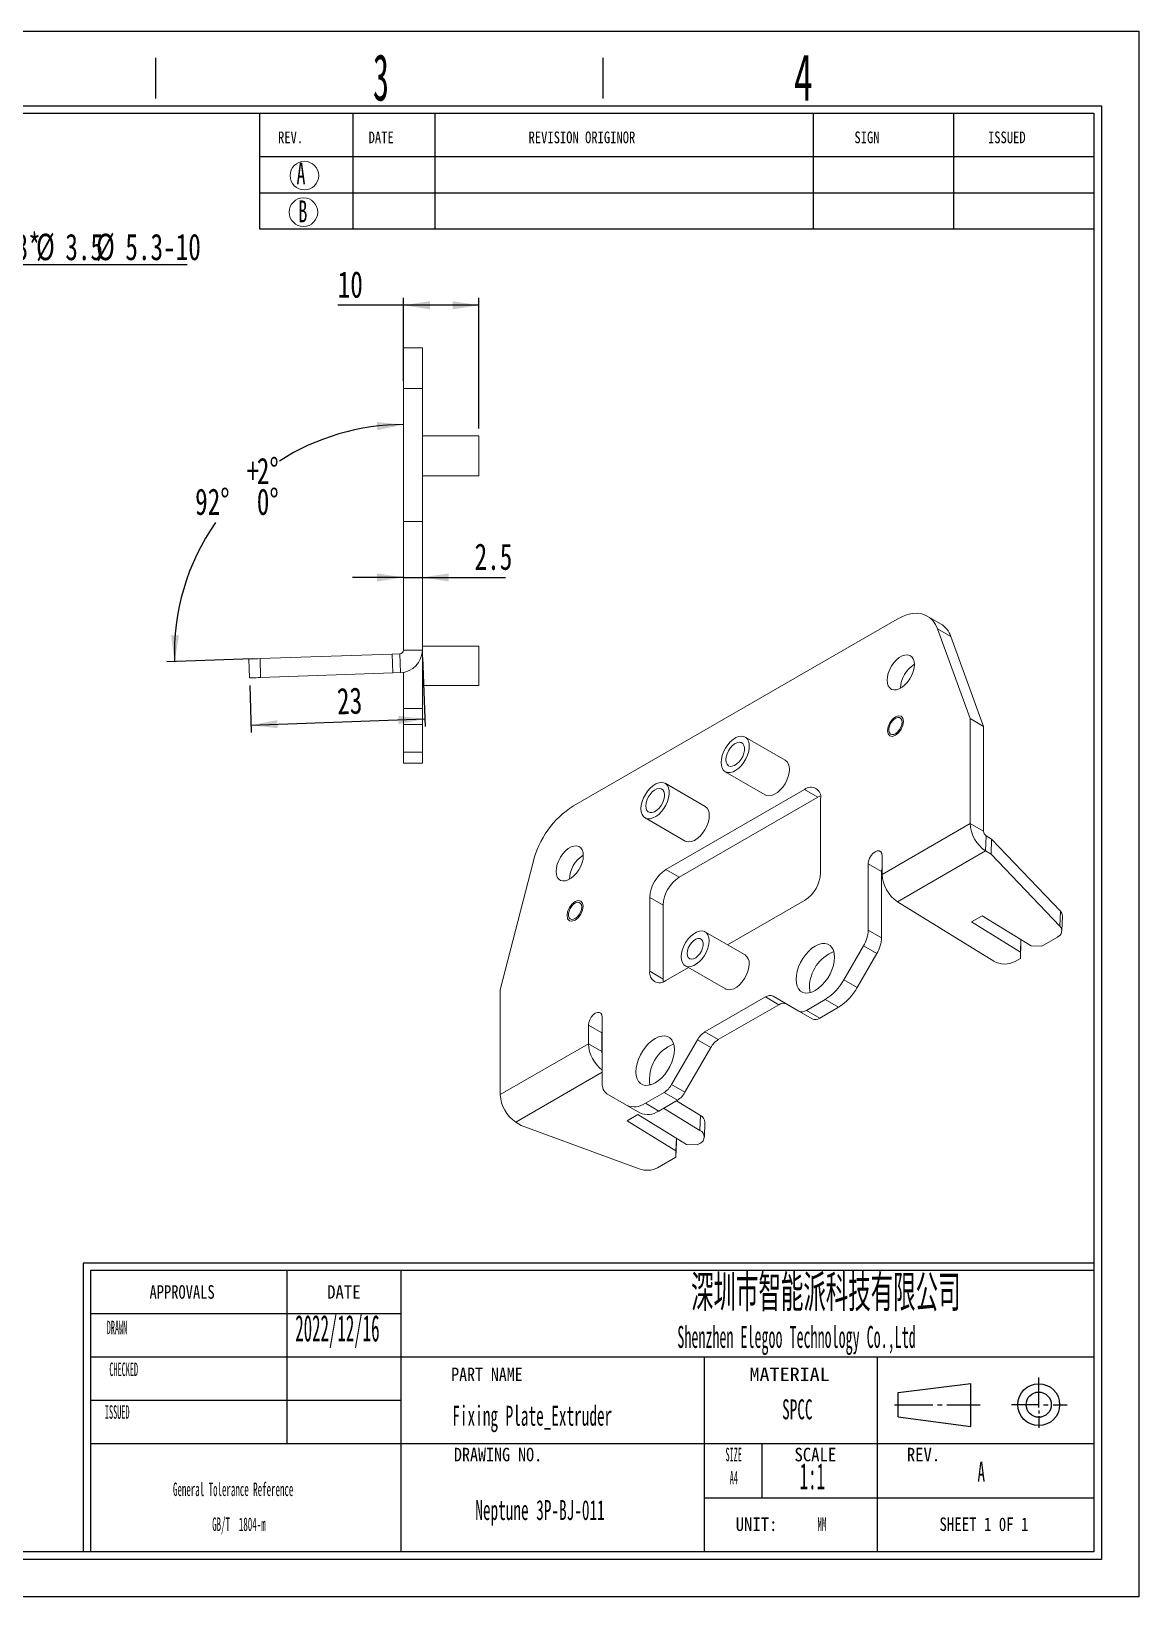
# Model space of a CAD drawing. Header units: millimetres. Extents: x 2 to 295, y 1 to 209.
# Drawn here: x 148.5 to 295.1, y 1.3 to 208.7 of the extents above; entities that cross this region are included whole.
import ezdxf

# ---------------------------------------------------------------- set-up
doc = ezdxf.new("R2010")
doc.units = ezdxf.units.MM
doc.layers.add('DIM', color=5, linetype='Continuous')
doc.layers.add('SLD-0', color=179, linetype='Continuous')
doc.styles.add('SLDTEXTSTYLE0', font='TXT', dxfattribs={"width": 0.56})
doc.styles.add('SLDTEXTSTYLE1', font='TXT', dxfattribs={"width": 0.469})
doc.styles.add('SLDTEXTSTYLE10', font='TXT', dxfattribs={"width": 1.089})
doc.styles.add('SLDTEXTSTYLE11', font='TXT', dxfattribs={"width": 0.56, "bigfont": 'bigfont'})
doc.styles.add('SLDTEXTSTYLE12', font='TXT', dxfattribs={"width": 0.805625})
doc.styles.add('SLDTEXTSTYLE13', font='TXT', dxfattribs={"width": 0.7})
doc.styles.add('SLDTEXTSTYLE2', font='TXT', dxfattribs={"width": 0.484})
doc.styles.add('SLDTEXTSTYLE3', font='TXT', dxfattribs={"width": 0.40535})
doc.styles.add('SLDTEXTSTYLE4', font='TXT', dxfattribs={"width": 0.6})
doc.styles.add('SLDTEXTSTYLE5', font='TXT', dxfattribs={"width": 0.5025})
doc.styles.add('SLDTEXTSTYLE6', font='TXT', dxfattribs={"width": 0.9075})
doc.styles.add('SLDTEXTSTYLE7', font='TXT', dxfattribs={"width": 0.870455})
doc.styles.add('SLDTEXTSTYLE8', font='TXT', dxfattribs={"width": 0.7865})
doc.styles.add('SLDTEXTSTYLE9', font='TXT', dxfattribs={"width": 0.862222})
doc.dimstyles.new('SLDDIMSTYLE0', dxfattribs={"dimtxt": 3.5, "dimasz": 3.5, "dimexe": 0, "dimexo": 0.0625, "dimgap": 0.875, "dimtad": 2, "dimrnd": 1e-09, "dimzin": 12, "dimdsep": 46, "dimtxsty": 'SLDTEXTSTYLE1', "dimsah": 1, "dimcen": 0.09, "dimadec": 0, "dimazin": 3, "dimtfac": 1, "dimtofl": 0, "dimtmove": 0, "dimatfit": 3, "dimfxl": 0, "dimfrac": 2, "dimtolj": 1, "dimtzin": 12, "dimarcsym": 0})
doc.dimstyles.new('SLDDIMSTYLE1', dxfattribs={"dimtxt": 3.5, "dimasz": 3.5, "dimexe": 0, "dimexo": 0.0625, "dimgap": 0.875, "dimtad": 2, "dimrnd": 1e-09, "dimzin": 12, "dimdsep": 46, "dimtxsty": 'SLDTEXTSTYLE1', "dimsah": 1, "dimcen": 0.09, "dimadec": 0, "dimazin": 3, "dimtfac": 1, "dimtmove": 0, "dimatfit": 0, "dimfxl": 0, "dimfrac": 2, "dimtolj": 1, "dimtzin": 12, "dimarcsym": 0})
doc.dimstyles.new('SLDDIMSTYLE2', dxfattribs={"dimtxt": 3.5, "dimasz": 3.5, "dimexe": 0, "dimexo": 0.0625, "dimgap": 0.875, "dimtad": 0, "dimtih": 1, "dimtoh": 1, "dimrnd": 1e-09, "dimzin": 12, "dimdsep": 46, "dimtxsty": 'SLDTEXTSTYLE1', "dimsah": 1, "dimcen": 0, "dimadec": 0, "dimazin": 3, "dimtfac": 1, "dimtmove": 0, "dimatfit": 3, "dimfxl": 0, "dimfrac": 2, "dimtolj": 1, "dimtzin": 12, "dimarcsym": 0})
doc.dimstyles.new('SLDDIMSTYLE5', dxfattribs={"dimtxt": 3.5, "dimasz": 3.5, "dimexe": 0, "dimexo": 0.0625, "dimgap": 0.875, "dimtad": 0, "dimtih": 1, "dimtoh": 1, "dimdec": 4, "dimzin": 12, "dimdsep": 46, "dimtxsty": 'SLDTEXTSTYLE1', "dimsah": 1, "dimcen": 0.09, "dimadec": 1, "dimazin": 3, "dimtol": 1, "dimtp": 2, "dimtfac": 1, "dimtdec": 1, "dimtofl": 0, "dimtmove": 0, "dimatfit": 3, "dimfxl": 0, "dimfrac": 2, "dimtolj": 1, "dimarcsym": 0})

# ---------------------------------------------------------------- blocks, each defined once
blk = doc.blocks.new('SW_NOTE_1')
at = {"layer": 'SLD-0', "color": 0, "char_height": 1.7927, "attachment_point": 2, "style": 'SLDTEXTSTYLE2'}
for s, insert in [('General Tolerance Reference', (12.75, 2.31)), ('GB/T  1804-m', (13.51, -2.32))]:
    blk.add_mtext(s, dxfattribs=dict(at, insert=insert))
blk = doc.blocks.new('_D_7')
at = {"layer": 'DIM'}
for p, q in [((95.11, 153.31), (136.83, 177.78)), ((136.83, 177.78), (169.08, 177.78)), ((92.09, 151.54), (86.28, 148.13)), ((92.09, 151.54), (95.11, 153.31))]:
    blk.add_line(p, q, dxfattribs=at)
for points in [[(95.11, 153.31), (98.4, 154.62), (97.85, 155.55)], [(92.09, 151.54), (88.8, 150.23), (89.34, 149.3)]]:
    blk.add_solid(points, dxfattribs=at)
at = {"layer": 'DIM', "char_height": 3.5, "attachment_point": 1, "style": 'SLDTEXTSTYLE13'}
for s, insert in [('SO:', (138.41, 181.86)), ('%%c', (142.5, 181.86)), ('3*', (146.37, 181.86)), ('%%c', (149.09, 181.86)), ('3.5', (152.96, 181.86)), ('%%c', (157.04, 181.86)), ('5.3-10', (160.91, 181.86))]:
    blk.add_mtext(s, dxfattribs=dict(at, insert=insert))
blk = doc.blocks.new('_D_17')
at = {"layer": 'DIM'}
for p, q in [((197.74, 172.38), (189.03, 172.38)), ((197.74, 162.35), (197.74, 173.38)), ((207.74, 172.38), (197.74, 172.38)), ((207.74, 156.07), (207.74, 173.38))]:
    blk.add_line(p, q, dxfattribs=at)
for points in [[(197.74, 172.38), (201.24, 171.84), (201.24, 172.92)], [(207.74, 172.38), (204.24, 172.92), (204.24, 171.84)]]:
    blk.add_solid(points, dxfattribs=at)
at = {"layer": 'DIM', "insert": (189.03, 176.89), "char_height": 3.5, "attachment_point": 1, "style": 'SLDTEXTSTYLE13'}
blk.add_mtext('10', dxfattribs=at)
blk = doc.blocks.new('_D_18')
at = {"layer": 'DIM'}
blk.add_line((177.74, 125.53), (166.42, 125.13), dxfattribs=at)
for start, end in [(90, 122.7535), (145.0742, 182)]:
    blk.add_arc((197.74, 126.23), 30.34, start, end, dxfattribs=at)
for points in [[(197.74, 156.57), (194.22, 156.91), (194.28, 155.83)], [(167.42, 125.17), (168.03, 128.65), (166.96, 128.68)]]:
    blk.add_solid(points, dxfattribs=at)
at = {"layer": 'DIM', "char_height": 3.5, "attachment_point": 1, "style": 'SLDTEXTSTYLE13'}
for s, insert in [('+', (176.96, 152.18)), ('2°', (178.32, 152.18)), ('92°', (170.15, 148.11)), ('0°', (178.32, 148.11))]:
    blk.add_mtext(s, dxfattribs=dict(at, insert=insert))
blk = doc.blocks.new('_D_19')
at = {"layer": 'DIM'}
for p, q in [((197.74, 136.32), (191.01, 136.32)), ((197.74, 136.32), (200.24, 136.32)), ((200.24, 136.32), (211.24, 136.32))]:
    blk.add_line(p, q, dxfattribs=at)
for points in [[(197.74, 136.32), (194.24, 136.86), (194.24, 135.78)], [(200.24, 136.32), (203.74, 135.78), (203.74, 136.86)]]:
    blk.add_solid(points, dxfattribs=at)
at = {"layer": 'DIM', "insert": (207.16, 140.83), "char_height": 3.5, "attachment_point": 1, "style": 'SLDTEXTSTYLE13'}
blk.add_mtext('2.5', dxfattribs=at)
blk = doc.blocks.new('_D_20')
at = {"layer": 'DIM'}
for p, q in [((200.28, 125.71), (200.6, 116.57)), ((177.38, 122.01), (177.59, 115.76)), ((177.56, 116.76), (200.56, 117.57))]:
    blk.add_line(p, q, dxfattribs=at)
for points in [[(177.56, 116.76), (181.08, 116.35), (181.04, 117.42)], [(200.56, 117.57), (197.05, 117.98), (197.08, 116.9)]]:
    blk.add_solid(points, dxfattribs=at)
at = {"layer": 'DIM', "insert": (188.88, 121.67), "char_height": 3.5, "attachment_point": 1, "rotation": 2, "style": 'SLDTEXTSTYLE13'}
blk.add_mtext('23', dxfattribs=at)

msp = doc.modelspace()

# ---------------------------------------------------------------- linework, layer by layer
at = {"color": 7, "linetype": 'Continuous', "lineweight": 15}
for p, q in [((197.74246, 166.7247), (200.24246, 166.7247)), ((197.74246, 161.35287), (197.74246, 166.7247)), ((200.24246, 166.7247), (200.24246, 161.35287)), ((197.74246, 161.35287), (197.74246, 143.7247)), ((200.24246, 161.35287), (197.74246, 161.35287)), ((200.24246, 161.35287), (200.24246, 143.7247)), ((207.74246, 155.0747), (200.24246, 155.0747)), ((207.74246, 152.4247), (207.74246, 155.0747)), ((207.74246, 149.7747), (207.74246, 152.4247)), ((200.24246, 149.7747), (207.74246, 149.7747)), ((197.74246, 143.7247), (200.24246, 143.7247)), ((197.74246, 143.7247), (197.74246, 126.70907)), ((200.24246, 143.7247), (200.24246, 126.70907)), ((263.11051, 130.81101), (220.24218, 106.06365)), ((268.87796, 130.18657), (267.11019, 131.20708)), ((272.78904, 117.61787), (268.45339, 129.50907)), ((270.22116, 128.48856), (268.45339, 129.50907)), ((197.74246, 126.70907), (200.24246, 126.70907)), ((207.74246, 127.2247), (200.24246, 127.2247)), ((200.24246, 126.70907), (200.24246, 118.96734)), ((207.74246, 124.6247), (207.74246, 127.2247)), ((274.55681, 116.59736), (270.22116, 128.48856)), ((177.34067, 123.01225), (177.25342, 125.51073)), ((196.24185, 126.17382), (178.74353, 125.56277)), ((178.74353, 125.56277), (178.83078, 123.06429)), ((196.24185, 126.17382), (197.25991, 126.20937)), ((196.24185, 126.17382), (196.3291, 123.67535)), ((197.25991, 126.20937), (197.34716, 123.7109)), ((207.74246, 122.0247), (207.74246, 124.6247)), ((178.83078, 123.06429), (196.3291, 123.67535)), ((196.3291, 123.67535), (197.34716, 123.7109)), ((197.74246, 123.75103), (197.74246, 118.96734)), ((200.24246, 122.0247), (207.74246, 122.0247)), ((197.74246, 118.96734), (200.24246, 118.96734)), ((197.74246, 116.84602), (197.74246, 118.96734)), ((200.24246, 118.96734), (200.24246, 116.84602)), ((200.24246, 116.84602), (197.74246, 116.84602)), ((197.74246, 113.18917), (197.74246, 116.84602)), ((200.24246, 116.84602), (200.24246, 113.18917)), ((272.78904, 103.72391), (272.78904, 117.61787)), ((274.55681, 116.59736), (272.78904, 117.61787)), ((274.55681, 102.7034), (274.55681, 116.59736)), ((248.30454, 112.11736), (243.00124, 115.17889)), ((197.74246, 113.18917), (200.24246, 113.18917)), ((197.74246, 111.7247), (197.74246, 113.18917)), ((200.24246, 113.18917), (200.24246, 111.7247)), ((200.24246, 111.7247), (197.74246, 111.7247)), ((240.35145, 110.58883), (245.65475, 107.5273)), ((237.69794, 105.9943), (232.39464, 109.05583)), ((250.86873, 108.22971), (232.48396, 97.6164)), ((252.6365, 107.2092), (250.86873, 108.22971)), ((252.6365, 107.2092), (234.25172, 96.59589)), ((252.96449, 107.36909), (252.6365, 107.2092)), ((252.99005, 97.20621), (252.99005, 107.0047)), ((229.74485, 104.46577), (235.04815, 101.40424)), ((261.12178, 96.98855), (272.78904, 103.72391)), ((274.55681, 102.7034), (272.78904, 103.72391)), ((274.89803, 102.0984), (274.83633, 100.09391)), ((274.89803, 102.0984), (275.6179, 101.6538)), ((275.6179, 101.6538), (275.55621, 99.6493)), ((284.733, 92.13111), (275.6179, 101.6538)), ((263.16907, 93.35854), (274.83633, 100.09391)), ((274.83633, 100.09391), (275.55621, 99.6493)), ((284.6713, 90.12662), (275.55621, 99.6493)), ((214.8993, 98.59295), (210.56365, 81.69591)), ((232.48396, 97.6164), (234.25172, 96.59589)), ((259.28331, 89.60578), (259.28331, 98.3896)), ((261.05107, 97.36909), (259.28331, 98.3896)), ((261.12178, 99.45093), (261.12178, 96.98855)), ((261.05107, 88.58527), (261.05107, 97.36909)), ((230.36264, 93.94217), (230.36264, 84.14368)), ((232.1304, 92.92166), (230.36264, 93.94217)), ((240.66973, 87.64421), (250.86873, 93.53197)), ((275.90244, 85.49425), (263.16907, 93.35854)), ((232.1304, 92.92166), (232.1304, 83.12317)), ((272.97146, 90.68415), (274.38567, 91.50056)), ((274.38567, 91.50056), (280.85175, 87.50702)), ((284.6713, 90.12662), (284.733, 92.13111)), ((284.94302, 89.49771), (285.00471, 91.5022)), ((242.97624, 86.31269), (237.67294, 89.37422)), ((259.28331, 89.60578), (261.05107, 88.58527)), ((279.43754, 86.69061), (272.97146, 90.68415)), ((256.0762, 83.03624), (258.66198, 87.51495)), ((260.42975, 86.49444), (258.66198, 87.51495)), ((279.49881, 87.85045), (279.43711, 85.84596)), ((279.43754, 86.69061), (279.48858, 88.34894)), ((279.49906, 88.34247), (279.49881, 87.85045)), ((280.85175, 87.50702), (282.26554, 87.47877)), ((284.35732, 88.68633), (282.26554, 87.47877)), ((260.42975, 86.49444), (257.84396, 82.01573)), ((279.43711, 85.84596), (278.73, 85.43775)), ((279.43711, 85.84596), (279.43754, 86.69061)), ((230.36264, 84.14368), (232.1304, 83.12317)), ((232.1304, 83.12317), (232.15597, 82.75878)), ((232.48396, 82.91867), (235.4693, 84.64207)), ((235.07315, 84.87077), (240.37645, 81.80924)), ((256.0762, 83.03624), (257.84396, 82.01573)), ((210.56365, 81.69591), (210.56365, 67.80196)), ((237.66594, 76.11167), (245.68675, 80.74199)), ((247.45452, 79.72148), (239.43371, 75.09116)), ((247.45452, 79.72148), (245.68675, 80.74199)), ((246.68675, 80.84096), (250.10097, 78.86934)), ((251.86873, 77.84883), (250.10097, 78.86934)), ((251.10097, 78.9683), (253.5762, 80.39722)), ((251.10097, 78.9683), (252.86873, 77.94779)), ((252.86873, 77.94779), (255.34396, 79.37671)), ((255.34396, 79.37671), (253.5762, 80.39722)), ((222.23091, 74.53732), (222.23091, 76.99971)), ((223.99868, 75.9792), (222.23091, 76.99971)), ((224.06939, 78.06104), (224.06939, 69.27722)), ((223.99868, 73.51681), (223.99868, 75.9792)), ((233.25172, 69.14248), (236.66594, 75.05607)), ((238.4337, 74.03556), (236.66594, 75.05607)), ((237.66594, 76.11167), (239.43371, 75.09116)), ((210.56365, 67.80196), (222.23091, 74.53732)), ((223.99868, 73.51681), (222.23091, 74.53732)), ((238.4337, 74.03556), (235.01949, 68.12196)), ((224.06939, 70.78678), (212.61093, 64.17195)), ((230.35578, 69.19632), (230.49716, 69.10901)), ((233.25172, 69.14248), (235.01949, 68.12196)), ((224.69071, 67.90375), (227.27649, 66.41053)), ((229.04426, 65.39002), (227.27649, 66.41053)), ((229.77649, 66.65795), (232.25172, 68.08687)), ((229.77649, 66.65795), (231.54426, 65.63744)), ((231.54426, 65.63744), (234.01949, 67.06636)), ((234.01949, 67.06636), (232.25172, 68.08687)), ((233.90836, 67.0022), (237.07326, 65.04752)), ((228.77728, 65.1714), (227.36307, 64.35499)), ((227.36307, 64.35499), (233.82915, 60.36145)), ((235.24337, 61.17786), (228.77728, 65.1714)), ((232.19893, 66.01537), (237.01157, 63.04303)), ((237.01157, 63.04303), (237.07326, 65.04752)), ((213.33081, 63.72735), (212.61093, 64.17195)), ((228.96208, 57.96636), (213.33081, 63.72735)), ((237.5964, 62.16509), (237.6581, 64.16959)), ((233.89042, 61.52129), (233.82872, 59.51679)), ((233.82872, 59.51679), (233.82915, 60.36145)), ((233.82915, 60.36145), (233.88019, 62.01977)), ((233.89067, 62.0133), (233.89042, 61.52129)), ((235.24337, 61.17786), (236.65715, 61.14961)), ((237.0107, 61.35371), (236.65715, 61.14961)), ((233.82872, 59.51679), (231.38339, 58.10514))]:
    msp.add_line(p, q, dxfattribs=at)
at = {"color": 7, "linetype": 'Continuous', "lineweight": 15, "flags": 128}
for points in [[(268.45339, 129.50907), (268.18351, 130.09757), (267.83621, 130.59729), (267.4168, 131.00058), (266.93169, 131.30131), (266.38827, 131.49488), (265.79483, 131.57834), (265.16043, 131.55041), (264.49475, 131.41153), (263.80795, 131.1638), (263.11051, 130.81101)], [(177.25342, 125.51073), (177.2803, 125.51167), (177.36022, 125.51446), (177.49102, 125.51903), (177.66919, 125.52525), (177.88994, 125.53296), (178.14733, 125.54195), (178.43443, 125.55197), (178.74353, 125.56277)], [(265.39978, 124.78371), (265.36037, 125.19387), (265.24389, 125.54062), (265.05541, 125.80879), (264.80318, 125.98666), (264.49822, 126.06647), (264.15385, 126.04472), (263.78513, 125.92237), (263.40818, 125.70476), (263.03946, 125.4014), (262.6951, 125.02555), (262.39013, 124.59364), (262.1379, 124.12454), (261.94942, 123.63876), (261.83294, 123.15753), (261.79353, 122.70187), (261.83294, 122.29171), (261.94942, 121.94496), (262.1379, 121.67679), (262.39013, 121.49892), (262.6951, 121.41911), (263.03946, 121.44086), (263.40818, 121.56321), (263.78513, 121.78082), (264.15385, 122.08418), (264.49822, 122.46003), (264.80318, 122.89194), (265.05541, 123.36104), (265.24389, 123.84682), (265.36037, 124.32805), (265.39978, 124.78371)], [(178.83078, 123.06429), (178.52168, 123.0535), (178.23458, 123.04347), (177.97719, 123.03448), (177.75644, 123.02677), (177.57827, 123.02055), (177.44747, 123.01598), (177.36755, 123.01319), (177.34067, 123.01225)], [(263.77343, 117.14839), (263.73416, 117.42657), (263.61985, 117.63469), (263.44064, 117.75427), (263.21247, 117.77467), (262.9556, 117.69409), (262.69287, 117.51968), (262.44761, 117.26694), (262.24162, 116.95832), (262.0932, 116.62126), (262.01554, 116.2857), (262.01554, 115.98145), (262.0932, 115.73555), (262.24162, 115.56985), (262.44761, 115.49907), (262.69287, 115.5295), (262.9556, 115.65844), (263.21247, 115.87443), (263.44064, 116.15827), (263.61985, 116.48476), (263.73416, 116.82487), (263.77343, 117.14839)], [(239.80251, 111.80212), (239.84087, 112.25984), (239.95437, 112.74311), (240.13837, 113.23213), (240.38534, 113.70691), (240.68516, 114.14798), (241.02555, 114.5373), (241.3926, 114.85893), (241.77125, 115.0997), (242.14603, 115.24976), (242.50157, 115.30295), (242.82333, 115.2571), (243.09813, 115.1141), (243.31473, 114.87979), (243.46424, 114.56376), (243.54057, 114.17896), (243.54057, 113.74114), (243.46424, 113.26822), (243.31473, 112.77956), (243.09813, 112.29518), (242.82333, 111.83489), (242.50157, 111.41755), (242.14603, 111.06024), (241.77125, 110.77759), (241.3926, 110.58117), (241.02555, 110.47903), (240.68516, 110.47533), (240.38534, 110.57024), (240.13837, 110.75988), (239.95437, 111.03646), (239.84087, 111.38868), (239.80251, 111.80212)], [(240.43891, 112.1695), (240.47779, 112.54731), (240.59197, 112.94626), (240.77429, 113.3413), (241.01329, 113.70759), (241.29396, 114.02212), (241.59865, 114.26513), (241.90822, 114.42135), (242.20322, 114.48097), (242.46512, 114.44023), (242.67745, 114.3017), (242.82689, 114.07408), (242.90403, 113.77168), (242.90403, 113.41349), (242.82689, 113.02202), (242.67745, 112.62187), (242.46512, 112.23818), (242.20322, 111.89507), (241.90822, 111.61408), (241.59865, 111.41288), (241.29396, 111.3041), (241.01329, 111.29459), (240.77429, 111.38493), (240.59197, 111.56946), (240.47779, 111.83658), (240.43891, 112.1695)], [(245.65475, 107.5273), (245.83266, 107.44908), (246.15442, 107.40324), (246.50997, 107.45643), (246.88474, 107.60648), (247.2634, 107.84725), (247.63044, 108.16888), (247.97084, 108.55821), (248.27066, 108.99928), (248.51762, 109.47405), (248.70162, 109.96308), (248.81512, 110.44635), (248.85348, 110.90407)], [(229.19591, 105.67906), (229.23427, 106.13678), (229.34777, 106.62004), (229.53177, 107.10907), (229.77874, 107.58384), (230.07855, 108.02492), (230.41895, 108.41424), (230.78599, 108.73587), (231.16465, 108.97664), (231.53943, 109.1267), (231.89497, 109.17989), (232.21673, 109.13404), (232.49153, 108.99104), (232.70812, 108.75673), (232.85764, 108.4407), (232.93396, 108.0559), (232.93396, 107.61808), (232.85764, 107.14516), (232.70812, 106.6565), (232.49153, 106.17212), (232.21673, 105.71183), (231.89497, 105.29449), (231.53943, 104.93718), (231.16465, 104.65453), (230.78599, 104.45811), (230.41895, 104.35596), (230.07855, 104.35227), (229.77874, 104.44718), (229.53177, 104.63682), (229.34777, 104.9134), (229.23427, 105.26562), (229.19591, 105.67906)], [(229.83231, 106.04644), (229.87118, 106.42425), (229.98537, 106.8232), (230.16769, 107.21823), (230.40669, 107.58453), (230.68735, 107.89906), (230.99204, 108.14207), (231.30162, 108.29829), (231.59662, 108.35791), (231.85852, 108.31717), (232.07085, 108.17864), (232.22028, 107.95102), (232.29742, 107.64862), (232.29742, 107.29043), (232.22028, 106.89896), (232.07085, 106.49881), (231.85852, 106.11512), (231.59662, 105.77201), (231.30162, 105.49102), (230.99204, 105.28982), (230.68735, 105.18104), (230.40669, 105.17153), (230.16769, 105.26187), (229.98537, 105.4464), (229.87118, 105.71352), (229.83231, 106.04644)], [(235.04815, 101.40424), (235.22606, 101.32602), (235.54782, 101.28018), (235.90336, 101.33337), (236.27814, 101.48342), (236.6568, 101.72419), (237.02384, 102.04582), (237.36424, 102.43514), (237.66405, 102.87622), (237.91102, 103.35099), (238.09502, 103.84002), (238.20852, 104.32329), (238.24688, 104.78101)], [(221.55916, 99.47506), (221.51976, 99.88522), (221.40327, 100.23196), (221.21479, 100.50013), (220.96256, 100.67801), (220.6576, 100.75782), (220.31323, 100.73607), (219.94451, 100.61372), (219.56756, 100.3961), (219.19884, 100.09275), (218.85448, 99.7169), (218.54951, 99.28499), (218.29728, 98.81589), (218.1088, 98.33011), (217.99232, 97.84887), (217.95291, 97.39322), (217.99232, 96.98306), (218.1088, 96.63631), (218.29728, 96.36814), (218.54951, 96.19027), (218.85448, 96.11046), (219.19884, 96.13221), (219.56756, 96.25456), (219.94451, 96.47217), (220.31323, 96.77553), (220.6576, 97.15138), (220.96256, 97.58329), (221.21479, 98.05239), (221.40327, 98.53817), (221.51976, 99.0194), (221.55916, 99.47506)], [(259.28331, 98.3896), (259.3283, 98.7436), (259.45886, 99.11489), (259.66223, 99.46712), (259.91848, 99.76583), (260.20254, 99.98177), (260.4866, 100.0938), (260.74286, 100.09096), (260.94622, 99.97352), (261.07679, 99.75298), (261.12178, 99.45093)], [(261.05107, 97.36909), (261.09606, 97.72309), (261.12178, 97.81818)], [(221.34703, 92.65614), (221.30776, 92.93432), (221.19344, 93.14245), (221.01424, 93.26202), (220.78606, 93.28243), (220.52919, 93.20184), (220.26646, 93.02743), (220.0212, 92.77469), (219.81521, 92.46608), (219.66679, 92.12902), (219.58913, 91.79346), (219.58913, 91.48921), (219.66679, 91.24331), (219.81521, 91.07761), (220.0212, 91.00683), (220.26646, 91.03726), (220.52919, 91.1662), (220.78606, 91.38219), (221.01424, 91.66603), (221.19344, 91.99251), (221.30776, 92.33263), (221.34703, 92.65614)], [(234.53457, 86.06116), (234.57474, 86.52575), (234.69351, 87.01642), (234.88569, 87.51173), (235.14286, 87.99003), (235.45381, 88.43041), (235.80492, 88.81362), (236.18087, 89.12293), (236.56522, 89.34481), (236.94117, 89.46956), (237.29228, 89.49174), (237.60323, 89.41036), (237.8604, 89.229), (238.05258, 88.95557), (238.17135, 88.60203), (238.21152, 88.18382), (238.17135, 87.71923), (238.05258, 87.22856), (237.8604, 86.73326), (237.60323, 86.25496), (237.29228, 85.81458), (236.94117, 85.43136), (236.56522, 85.12206), (236.18087, 84.90018), (235.80492, 84.77543), (235.45381, 84.75325), (235.14286, 84.83462), (234.88569, 85.01599), (234.69351, 85.28942), (234.57474, 85.64296), (234.53457, 86.06116)], [(235.31238, 86.51019), (235.35172, 86.86334), (235.4668, 87.23572), (235.64909, 87.5997), (235.88507, 87.92828), (236.15725, 88.19711), (236.44543, 88.38623), (236.72824, 88.48163), (236.98471, 88.47623), (237.19581, 88.37043), (237.34589, 88.17207), (237.42383, 87.89588), (237.42383, 87.56232), (237.34589, 87.19614), (237.19581, 86.8245), (236.98471, 86.47496), (236.72824, 86.17345), (236.44543, 85.94232), (236.15725, 85.79872), (235.88507, 85.7533), (235.64909, 85.80943), (235.4668, 85.96294), (235.35172, 86.20244), (235.31238, 86.51019)], [(249.73736, 83.08036), (249.77604, 82.59224), (249.89088, 82.1636), (250.07841, 81.80746), (250.33292, 81.53466), (250.64668, 81.35347), (251.01016, 81.2694), (251.41231, 81.28501), (251.84091, 81.39982), (252.28295, 81.61034), (252.72498, 81.91019), (253.15359, 82.29023), (253.55574, 82.73894), (253.91922, 83.24267), (254.23298, 83.78612), (254.48749, 84.35277), (254.67501, 84.92542), (254.78986, 85.48665), (254.82853, 86.01943), (254.78986, 86.50755), (254.67501, 86.93619), (254.48749, 87.29232), (254.23298, 87.56513), (253.91922, 87.74631), (253.55574, 87.83038), (253.15359, 87.81477), (252.72498, 87.69996), (252.28295, 87.48944), (251.84091, 87.1896), (251.41231, 86.80955), (251.01016, 86.36085), (250.64668, 85.85712), (250.33292, 85.31367), (250.07841, 84.74701), (249.89088, 84.17437), (249.77604, 83.61313), (249.73736, 83.08036)], [(240.37645, 81.80924), (240.44616, 81.77309), (240.75711, 81.69172), (241.10822, 81.71389), (241.48417, 81.83865), (241.86852, 82.06053), (242.24447, 82.36983), (242.59558, 82.75305), (242.90653, 83.19343), (243.16371, 83.67173), (243.35588, 84.16703), (243.47465, 84.6577), (243.51482, 85.12229)], [(251.50513, 82.05985), (251.5438, 81.57173), (251.59888, 81.32357)], [(222.23091, 76.99971), (222.2759, 77.3537), (222.40647, 77.72499), (222.60983, 78.07723), (222.86609, 78.37594), (223.15015, 78.59188), (223.43421, 78.70391), (223.69046, 78.70107), (223.89383, 78.58363), (224.0244, 78.36309), (224.06939, 78.06104)], [(223.99868, 75.9792), (224.04367, 76.33319), (224.06939, 76.42829)], [(233.61533, 73.77331), (233.57666, 74.26143), (233.46181, 74.69007), (233.27428, 75.0462), (233.01977, 75.319), (232.70601, 75.50019), (232.34254, 75.58426), (231.94038, 75.56865), (231.51178, 75.45384), (231.06974, 75.24332), (230.62771, 74.94348), (230.1991, 74.56343), (229.79695, 74.11473), (229.43347, 73.611), (229.11971, 73.06755), (228.8652, 72.50089), (228.67768, 71.92824), (228.56283, 71.36701), (228.52416, 70.83424), (228.56283, 70.34612), (228.67768, 69.91747), (228.8652, 69.56134), (229.11971, 69.28854), (229.43347, 69.10735), (229.79695, 69.02328), (230.1991, 69.03889), (230.62771, 69.1537), (231.06974, 69.36422), (231.51178, 69.66406), (231.94038, 70.04411), (232.34254, 70.49282), (232.70601, 70.99655), (233.01977, 71.53999), (233.27428, 72.10665), (233.46181, 72.6793), (233.57666, 73.24053), (233.61533, 73.77331)]]:
    msp.add_lwpolyline(points, dxfattribs=at)
at = {"color": 7, "linetype": 'Continuous', "lineweight": 0, "flags": 128}
for points in [[(262.88955, 115.41332), (262.48365, 115.27223), (262.13955, 115.33909), (261.90963, 115.60372), (261.82889, 116.02583), (261.90963, 116.54115), (262.13955, 117.07124), (262.48365, 117.53539), (262.88955, 117.86294), (263.29545, 118.00403), (263.63955, 117.93717), (263.86947, 117.67254), (263.95021, 117.25044), (263.86947, 116.73511), (263.63955, 116.20503), (263.29545, 115.74087), (262.88955, 115.41332)], [(220.46314, 90.92108), (220.05725, 90.77999), (219.71314, 90.84685), (219.48322, 91.11148), (219.40248, 91.53358), (219.48322, 92.04891), (219.71314, 92.579), (220.05725, 93.04315), (220.46314, 93.3707), (220.86904, 93.51179), (221.21314, 93.44493), (221.44306, 93.1803), (221.5238, 92.75819), (221.44306, 92.24287), (221.21314, 91.71278), (220.86904, 91.24863), (220.46314, 90.92108)]]:
    msp.add_lwpolyline(points, dxfattribs=at)
at = {"color": 7, "linetype": 'Continuous', "lineweight": 15}
for centre, radius, start, end in [((267.2581, 127.52491), 3.11582, 18.0155881, 58.6757075), ((197.24246, 126.70907), 0.5, 272, 0), ((197.24246, 126.70907), 3, 272, 0), ((267.40296, 121.54546), 3.8425, 121.4270877, 178.5782936), ((247.53427, 111.03803), 1.32599, 354.2015993, 54.4862339), ((251.69683, 107.21448), 1.31013, 350.786015, 129.203264), ((226.993, 95.58971), 12.46102, 122.8031821, 166.0538024), ((236.92767, 104.91497), 1.32599, 354.2015498, 54.4862509), ((277.41713, 103.94178), 4.63321, 182.6952143, 236.1499468), ((275.32816, 102.73971), 0.7722, 182.6951927, 236.1500278), ((223.56234, 96.23681), 3.84249, 121.4270684, 178.5783128), ((234.96829, 93.73258), 4.61042, 122.6054921, 177.3944975), ((236.73605, 92.71207), 4.61042, 122.6054921, 177.3944975), ((248.3844, 97.41579), 4.61042, 302.6055033, 357.3944966), ((265.74987, 97.20641), 4.63321, 182.6952143, 236.1499468), ((284.1426, 91.50288), 0.86211, 359.9550369, 46.7781112), ((254.9574, 89.75356), 4.32843, 328.8562853, 358.0434592), ((284.05117, 89.50744), 0.87632, 290.4477689, 44.9557594), ((256.72517, 88.73305), 4.32843, 328.8562853, 358.0434592), ((242.2282, 85.25721), 1.29367, 354.0137045, 54.67411), ((256.68947, 81.95278), 5.18545, 112.1452945, 178.8169282), ((277.36873, 88.09403), 2.98477, 240.5767323, 297.1339972), ((231.65586, 83.9339), 1.31013, 170.78601, 309.2032382), ((249.75867, 86.51732), 7.21312, 301.9546723, 331.1444195), ((246.27258, 79.92426), 1.00592, 65.6860419, 125.6181356), ((251.52644, 85.49681), 7.21312, 301.9546723, 331.1444195), ((248.04035, 78.90375), 1.00592, 65.6860419, 125.6181356), ((250.51514, 79.78603), 1.00592, 245.6860664, 305.618129), ((252.28291, 78.76552), 1.00592, 245.6860664, 305.618129), ((239.19295, 73.66363), 2.88525, 121.9546962, 151.1443871), ((240.96072, 72.64312), 2.88525, 121.9546962, 151.1443871), ((226.90414, 74.77085), 4.67906, 182.8607563, 232.7108255), ((224.69616, 73.53775), 0.6978, 181.7195359, 206.0754629), ((235.30183, 69.86064), 4.97815, 110.9536478, 189.0517357), ((225.57137, 69.12941), 1.50924, 174.3796923, 234.3019511), ((230.72471, 70.53491), 2.88525, 301.9546979, 331.1443768), ((215.19173, 68.01982), 4.63321, 182.6952143, 236.1499468), ((228.31193, 68.70226), 2.51479, 245.6859695, 305.6181901), ((232.49247, 69.5144), 2.88525, 301.9546979, 331.1443768), ((230.07969, 67.68175), 2.51479, 245.6859695, 305.6181901), ((236.64813, 64.13055), 1.01073, 2.2131957, 65.1261826), ((236.66227, 62.19855), 0.91387, 292.4128497, 67.528631), ((230.01396, 60.80611), 3.0283, 249.6746921, 296.8856363)]:
    msp.add_arc(centre, radius, start, end, dxfattribs=at)
at = {"layer": 'SLD-0'}
for p, q in [((1.81204, 208.67374), (295.10656, 208.67374)), ((295.10656, 208.67374), (295.10656, 1.29378)), ((12.67482, 197.81098), (289.18142, 197.81098)), ((252.01742, 197.81098), (252.01742, 182.51367)), ((270.59942, 197.81098), (270.59942, 182.51367)), ((289.18142, 197.81098), (289.18142, 7.21892)), ((289.18142, 7.21892), (12.67482, 7.21892)), ((295.10656, 1.29378), (1.81204, 1.29378))]:
    msp.add_line(p, q, dxfattribs=at)
at = {"layer": 'SLD-0', "color": 6, "linetype": 'Continuous'}
for p, q in [((164.95246, 199.78603), (164.95246, 205.16949)), ((224.20387, 199.78603), (224.20387, 205.16949)), ((11.6873, 198.7985), (290.16894, 198.7985)), ((290.16894, 198.7985), (290.16894, 6.2314)), ((290.16894, 6.2314), (11.6873, 6.2314))]:
    msp.add_line(p, q, dxfattribs=at)
at = {"layer": 'SLD-0', "color": 179, "linetype": 'Continuous'}
for p, q in [((178.65881, 197.81098), (178.65881, 182.51367)), ((191.05019, 197.81098), (191.05019, 182.51367)), ((201.88631, 197.81098), (201.88631, 182.51367)), ((178.65881, 192.07449), (289.18142, 192.07449)), ((178.65881, 187.29408), (289.18142, 187.29408)), ((178.65881, 182.51367), (289.18142, 182.51367)), ((289.18142, 45.4622), (155.32994, 45.4622)), ((155.32994, 45.4622), (155.32994, 7.21892)), ((289.18142, 44.50612), (156.28602, 44.50612)), ((156.28602, 44.50612), (156.28602, 7.21892)), ((182.28076, 44.50612), (182.28076, 21.56015)), ((197.39755, 44.50612), (197.39755, 7.21892)), ((197.39755, 38.76963), (156.28602, 38.76963)), ((289.18142, 33.03313), (156.28602, 33.03313)), ((237.55299, 33.03313), (237.55299, 7.21892)), ((260.49896, 7.21892), (260.49896, 33.03313)), ((263.2552, 28.35384), (272.88795, 29.53819)), ((272.88795, 23.84606), (272.88795, 29.53819)), ((281.86932, 26.34954), (281.86932, 30.31633)), ((197.39755, 27.29664), (156.28602, 27.29664)), ((263.2552, 25.10642), (263.2552, 28.35384)), ((262.78561, 26.73278), (267.83012, 26.73278)), ((263.2552, 25.10642), (272.88795, 23.84606)), ((268.46068, 26.73278), (269.09124, 26.73278)), ((269.72181, 26.73278), (274.13575, 26.73278)), ((281.86932, 26.73278), (278.26838, 26.73278)), ((281.86932, 25.96629), (281.86932, 25.58305)), ((281.86932, 25.19981), (281.86932, 23.66685)), ((282.49989, 26.73278), (283.13045, 26.73278)), ((283.76101, 26.73278), (285.6527, 26.73278)), ((289.18142, 21.56015), (156.28602, 21.56015)), ((245.20165, 21.56015), (245.20165, 14.38954)), ((237.55299, 14.38954), (289.18142, 14.38954))]:
    msp.add_line(p, q, dxfattribs=at)
at = {"layer": 'SLD-0', "lineweight": 0}
for centre in [(184.62211, 189.56356), (184.49936, 184.71491)]:
    msp.add_circle(centre, 1.89438, dxfattribs=at)
at = {"layer": 'SLD-0', "color": 179, "linetype": 'Continuous'}
for radius in [2.77145, 1.66896]:
    msp.add_circle((281.86932, 26.73278), radius, dxfattribs=at)

# ---------------------------------------------------------------- block references
at = {"layer": 'SLD-0', "color": 179}
msp.add_blockref('SW_NOTE_1', (162.43788, 14.11087), dxfattribs=at)

# ---------------------------------------------------------------- texts
at = {"color": 7, "linetype": 'Continuous', "lineweight": 0, "char_height": 3.5, "attachment_point": 1, "style": 'SLDTEXTSTYLE1'}
for s, insert in [('2022/12/16', (183.41141, 38.60848)), ('1:1', (250.21771, 19.00119))]:
    msp.add_mtext(s, dxfattribs=dict(at, insert=insert))
at = {"layer": 'SLD-0'}
for s, insert, char_height, attachment_point, style in [('3', (193.70665, 205.6655), 6.17202, 1, 'SLDTEXTSTYLE5'), ('4', (249.44054, 205.65931), 6.17202, 1, 'SLDTEXTSTYLE4'), ('A', (183.57784, 191.28619), 2.90344, 1, 'SLDTEXTSTYLE4'), ('B', (183.83189, 186.27119), 2.90344, 1, 'SLDTEXTSTYLE4'), ('\\M+1905B圳\\M+18E73\\M+19271\\M+1945C\\M+19468\\M+189C8\\M+18B5A\\M+1974C\\M+18CC0\\M+18CF6\\M+18E69', (253.67564, 43.94295), 4.8280804, 2, 'SLDTEXTSTYLE11'), ('SPCC', (249.89923, 27.43833), 2.645833, 2, 'SLDTEXTSTYLE0'), ('Fixing Plate_Extruder', (214.79994, 26.59238), 2.6458333, 2, 'SLDTEXTSTYLE0'), ('A', (274.2584, 19.17374), 2.64583, 2, 'SLDTEXTSTYLE0'), ('Neptune 3P-BJ-011', (215.82643, 14.09561), 2.6458333, 2, 'SLDTEXTSTYLE0')]:
    msp.add_mtext(s, dxfattribs=dict(at, insert=insert, char_height=char_height, attachment_point=attachment_point, style=style))
at = {"layer": 'SLD-0', "color": 179}
for s, insert, char_height, attachment_point, style in [('REV.', (181.12883, 195.40006), 1.553633, 1, 'SLDTEXTSTYLE8'), ('DATE', (193.12647, 195.40006), 1.553633, 1, 'SLDTEXTSTYLE8'), ('REVISION ORIGINOR', (214.30816, 195.40006), 1.5536332, 1, 'SLDTEXTSTYLE8'), ('SIGN', (257.46638, 195.40006), 1.553633, 1, 'SLDTEXTSTYLE8'), ('ISSUED', (275.14813, 195.40006), 1.553633, 1, 'SLDTEXTSTYLE8'), ('APPROVALS', (168.42656, 42.5627), 1.792654, 2, 'SLDTEXTSTYLE8'), ('DATE', (189.84959, 42.5627), 1.792654, 2, 'SLDTEXTSTYLE6'), ('DRAWN', (159.80364, 37.85286), 1.792654, 2, 'SLDTEXTSTYLE3'), ('Shenzhen Elegoo Technology Co.,Ltd', (249.7983, 37.16468), 2.9104167, 2, 'SLDTEXTSTYLE1'), ('CHECKED', (160.69565, 32.31471), 1.792654, 2, 'SLDTEXTSTYLE3'), ('PART NAME', (208.79394, 31.64543), 1.792654, 2, 'SLDTEXTSTYLE9'), ('MATERIAL', (248.88016, 31.64543), 1.792654, 2, 'SLDTEXTSTYLE10'), ('ISSUED', (159.83697, 26.65442), 1.792654, 2, 'SLDTEXTSTYLE3'), ('DRAWING NO.', (210.26799, 21.02156), 1.7926537, 2, 'SLDTEXTSTYLE7'), ('SIZE', (241.47889, 21.02156), 1.792654, 2, 'SLDTEXTSTYLE3'), ('SCALE', (252.28894, 21.02156), 1.792654, 2, 'SLDTEXTSTYLE6'), ('REV.', (266.61015, 21.02156), 1.792654, 2, 'SLDTEXTSTYLE6'), ('A4', (241.48981, 17.95313), 1.792654, 2, 'SLDTEXTSTYLE3'), ('UNIT:', (244.49869, 11.7907), 1.792654, 2, 'SLDTEXTSTYLE6'), ('MM', (253.16086, 11.7907), 1.792654, 2, 'SLDTEXTSTYLE2'), ('SHEET 1 0F 1', (274.61997, 11.7907), 1.7926537, 2, 'SLDTEXTSTYLE12')]:
    msp.add_mtext(s, dxfattribs=dict(at, insert=insert, char_height=char_height, attachment_point=attachment_point, style=style))

# ---------------------------------------------------------------- dimensions: what is measured, and where the dimension line sits
at = {"layer": 'DIM'}
dim = msp.add_diameter_dim_2p(p1=(95.1068, 153.30998), p2=(92.08768, 151.53942), text='SO:%%c3*%%c3.5%%c5.3-10', dimstyle='SLDDIMSTYLE2', dxfattribs=at)
dim.commit()
dim.dimension.update_dxf_attribs({"geometry": '_D_7', "text_midpoint": (153.74638, 179.59905), "dimtype": 163})
dim = msp.add_linear_dim(base=(197.74246, 172.38277), p1=(207.74246, 155.0747), p2=(197.74246, 161.35287), angle=0, dimstyle='SLDDIMSTYLE0', dxfattribs=at)
dim.commit()
dim.dimension.update_dxf_attribs({"geometry": '_D_17', "text_midpoint": (190.38784, 172.38277), "dimtype": 160})
dim = msp.add_angular_dim_2l(base=(189.18673, 155.33968), line1=((197.74246, 166.7247), (197.74246, 126.70907)), line2=((196.24185, 126.17382), (178.74353, 125.56277)), dimstyle='SLDDIMSTYLE5', dxfattribs=at)
dim.commit()
dim.dimension.update_dxf_attribs({"geometry": '_D_18', "text_midpoint": (176.2751, 147.67258), "dimtype": 162})
dim = msp.add_linear_dim(base=(200.24246, 136.31926), p1=(197.74246, 126.70907), p2=(200.24246, 126.70907), dimstyle='SLDDIMSTYLE1', dxfattribs=at)
dim.commit()
dim.dimension.update_dxf_attribs({"geometry": '_D_19', "text_midpoint": (209.20193, 136.31926), "dimtype": 160})
dim = msp.add_linear_dim(base=(200.56177, 117.56526), p1=(177.34067, 123.01225), p2=(200.24246, 126.70907), angle=2, text='23', dimstyle='SLDDIMSTYLE0', dxfattribs=at)
dim.commit()
dim.dimension.update_dxf_attribs({"geometry": '_D_20', "text_midpoint": (190.39914, 117.21038), "dimtype": 160})

doc.saveas('drawing.dxf')
